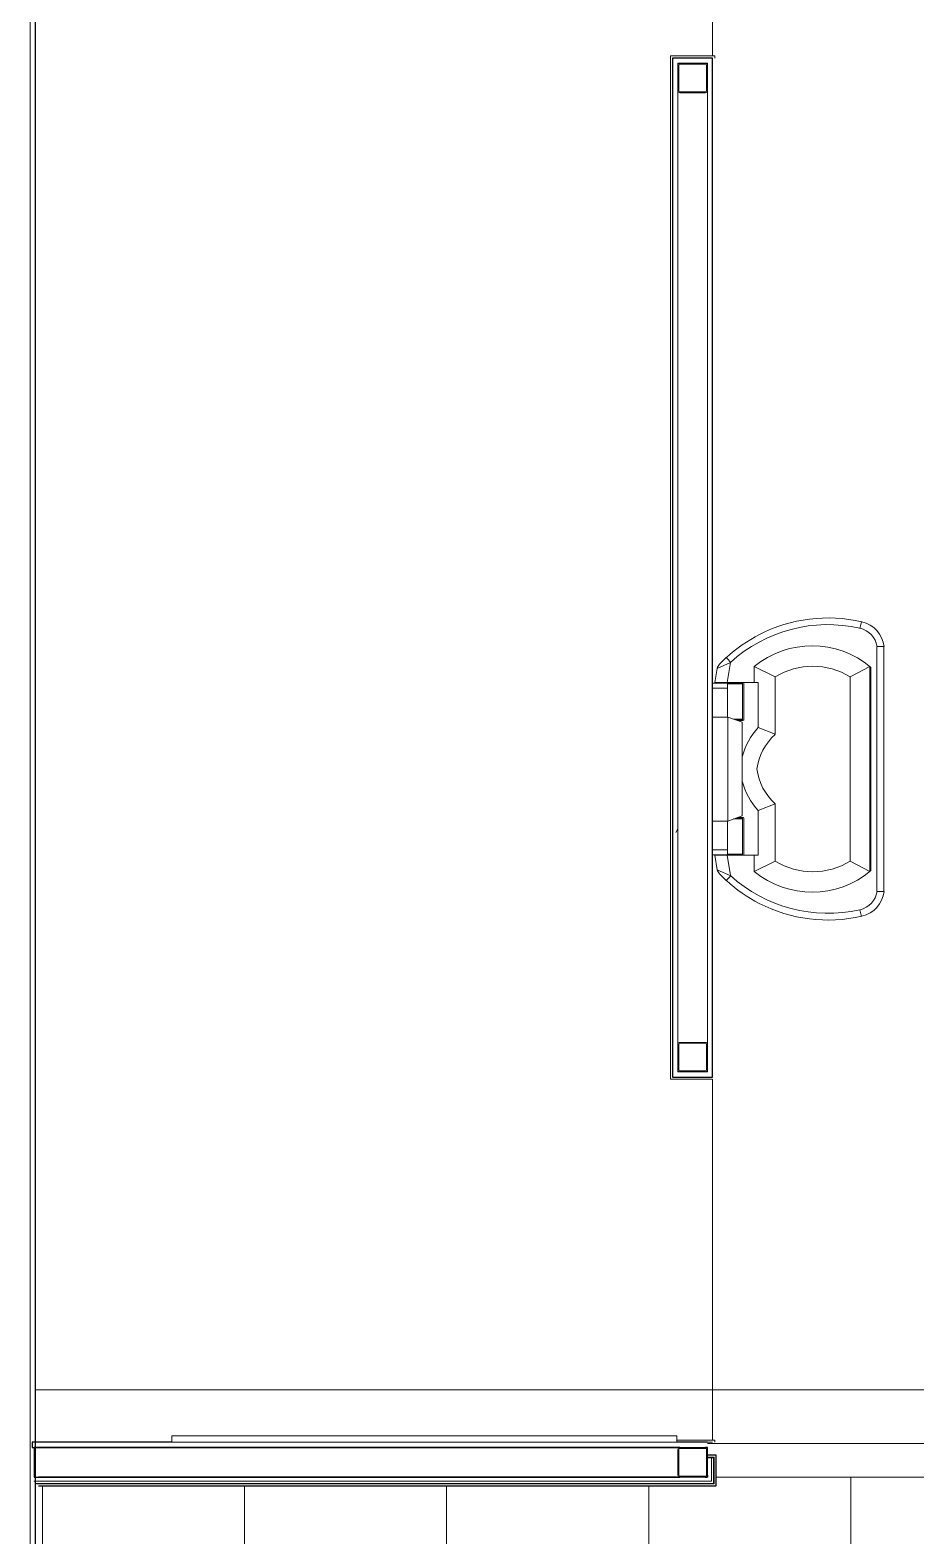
# Model space of a CAD drawing. Header units: inches. Extents: x 0 to 26364, y -23034 to 792.
# Drawn here: x 25307.2 to 25412.4, y -22702.4 to -22523.6 of the extents above; entities that cross this region are included whole.
import ezdxf

# ---------------------------------------------------------------- set-up
doc = ezdxf.new("R2010")
doc.units = ezdxf.units.IN
doc.header["$MEASUREMENT"] = 0
for name, color, linetype, lineweight in [('A-FLOR', 192, 'Continuous', 13), ('A-FLOR-PATT', 8, 'Continuous', 13), ('A-GENM', 13, 'Continuous', 13), ('A-WALL', 113, 'Continuous', 13), ('A-WALL-PATT', 111, 'Continuous', 25), ('I-WALL', 2, 'Continuous', 13), ('Q-SPCQ', 91, 'Continuous', 13), ('S-COLS', 52, 'Continuous', 13)]:
    doc.layers.add(name, color=color, linetype=linetype, lineweight=lineweight)
pattern_1 = [(0, (0, 0), (61.44, 15.36), [2.534, -43.546, 2.534, -43.546, -245.76]), (0, (0, 0), (61.44, 15.36), [-92.16, 2.534, -89.626, 2.534, -43.546, -107.52]), (0, (0, 0), (61.44, 15.36), [-230.4, 2.534, -28.186, 2.534, -74.266]), (120, (23.04, 7.68), (-44.02215, 45.528601), [2.534, -43.546, 2.534, -43.546, -245.76]), (120, (23.04, 7.68), (-44.02215, 45.528601), [-92.16, 2.534, -89.626, 2.534, -43.546, -107.52]), (120, (23.04, 7.68), (-44.02215, 45.528601), [-230.4, 2.534, -28.186, 2.534, -74.266]), (240, (30.72, 38.4), (-17.41785, -60.888601), [2.534, -43.546, 2.534, -43.546, -245.76]), (240, (30.72, 38.4), (-17.41785, -60.888601), [-92.16, 2.534, -89.626, 2.534, -43.546, -107.52]), (240, (30.72, 38.4), (-17.41785, -60.888601), [-230.4, 2.534, -28.186, 2.534, -74.266])]

# ---------------------------------------------------------------- blocks, each defined once
blk = doc.blocks.new('Bradley-Washroom_Accessories-Mirrors-780_Custom - Bradley-Washroom_Accessories-Mirrors-780_Custom-177612-Egress Plan')
at = {"layer": 'Q-SPCQ', "color": 7}
for p, q in [((25324.02, -22690.55), (25384.02, -22690.55)), ((25324.02, -22690.55), (25324.02, -22691.3)), ((25384.02, -22691.3), (25324.02, -22691.3)), ((25384.02, -22691.3), (25384.02, -22690.55))]:
    blk.add_line(p, q, dxfattribs=at)
blk = doc.blocks.new('Shower Tile Threshold - Shower Tile Threshold-390141-Egress Plan')
at = {"layer": 'A-GENM', "color": 7}
blk.add_line((-42.375, -6), (12, -6), dxfattribs=at)
blk = doc.blocks.new('HSS-Hollow Structural Section-Column - HSS3-1_2X3-1_2X1_8-350765-Egress Plan')
at = {"layer": 'S-COLS', "color": 50, "lineweight": 15}
for p, q in [((-1.75, 1.518), (-1.75, -1.518)), ((-1.634, -1.518), (-1.634, 1.518)), ((1.518, 1.75), (-1.518, 1.75)), ((-1.518, 1.634), (1.518, 1.634)), ((1.634, 1.518), (1.634, -1.518)), ((1.75, -1.518), (1.75, 1.518)), ((1.518, -1.634), (-1.518, -1.634)), ((-1.518, -1.75), (1.518, -1.75))]:
    blk.add_line(p, q, dxfattribs=at)
for centre, radius, start, end in [((-1.518, 1.518), 0.232, 90, 180), ((-1.518, 1.518), 0.116, 90, 180), ((1.518, 1.518), 0.232, 360, 90), ((1.518, 1.518), 0.116, 0, 90), ((-1.518, -1.518), 0.232, 180, 270), ((-1.518, -1.518), 0.116, 180, 270), ((1.518, -1.518), 0.232, 270, 360), ((1.518, -1.518), 0.116, 270, 360)]:
    blk.add_arc(centre, radius, start, end, dxfattribs=at)
blk = doc.blocks.new('HSS-Hollow Structural Section-Column - HSS3-1_2X3-1_2X1_8-V72-Egress Plan')
at = {"layer": 'S-COLS', "color": 50, "lineweight": 15}
for p, q in [((-1.75, 1.518), (-1.75, -1.518)), ((-1.634, -1.518), (-1.634, 1.518)), ((1.518, 1.75), (-1.518, 1.75)), ((-1.518, 1.634), (1.518, 1.634)), ((1.634, 1.518), (1.634, -1.518)), ((1.75, -1.518), (1.75, 1.518)), ((1.518, -1.634), (-1.518, -1.634)), ((-1.518, -1.75), (1.518, -1.75))]:
    blk.add_line(p, q, dxfattribs=at)
for centre, radius, start, end in [((-1.518, 1.518), 0.232, 90, 180), ((-1.518, 1.518), 0.116, 90, 180), ((1.518, 1.518), 0.232, 360, 90), ((1.518, 1.518), 0.116, 0, 90), ((-1.518, -1.518), 0.232, 180, 270), ((-1.518, -1.518), 0.116, 180, 270), ((1.518, -1.518), 0.232, 270, 360), ((1.518, -1.518), 0.116, 270, 360)]:
    blk.add_arc(centre, radius, start, end, dxfattribs=at)
blk = doc.blocks.new('HSS-Hollow Structural Section-Column - HSS3-1_2X3-1_2X1_8-V74-Egress Plan')
at = {"layer": 'S-COLS', "color": 50, "lineweight": 15}
for p, q in [((-1.75, 1.518), (-1.75, -1.518)), ((-1.634, -1.518), (-1.634, 1.518)), ((1.518, 1.75), (-1.518, 1.75)), ((-1.518, 1.634), (1.518, 1.634)), ((1.634, 1.518), (1.634, -1.518)), ((1.75, -1.518), (1.75, 1.518)), ((1.518, -1.634), (-1.518, -1.634)), ((-1.518, -1.75), (1.518, -1.75))]:
    blk.add_line(p, q, dxfattribs=at)
for centre, radius, start, end in [((-1.518, 1.518), 0.232, 90, 180), ((-1.518, 1.518), 0.116, 90, 180), ((1.518, 1.518), 0.232, 360, 90), ((1.518, 1.518), 0.116, 0, 90), ((-1.518, -1.518), 0.232, 180, 270), ((-1.518, -1.518), 0.116, 180, 270), ((1.518, -1.518), 0.232, 270, 360), ((1.518, -1.518), 0.116, 270, 360)]:
    blk.add_arc(centre, radius, start, end, dxfattribs=at)
blk = doc.blocks.new('Change_Table-Flip_Down-Frost_Products_LTD_-1125 - Polyethylene-White-366105-Egress Plan')
at = {"layer": 'Q-SPCQ', "color": 7}
for p, q in [((25405.77, -22594.65), (25405.95, -22593.86)), ((25389.09, -22598.91), (25389.89, -22598.11)), ((25407.79, -22596.82), (25408.62, -22596.82)), ((25407.79, -22625.89), (25407.79, -22596.82)), ((25408.62, -22596.82), (25408.62, -22625.89)), ((25388.51, -22601.1), (25388.81, -22599.4)), ((25390.4, -22598.7), (25388.81, -22599.4)), ((25390.4, -22598.7), (25389.98, -22601.1)), ((25395.7, -22600.41), (25393.21, -22599.17)), ((25393.21, -22601.1), (25393.21, -22599.17)), ((25404.61, -22600.41), (25406.94, -22599.17)), ((25406.94, -22599.17), (25406.94, -22623.53)), ((25407.04, -22599.25), (25407.04, -22623.45)), ((25388.27, -22601.15), (25388.51, -22601.15)), ((25390.02, -22601.75), (25388.27, -22601.75)), ((25393.69, -22601.1), (25388.51, -22601.1)), ((25388.51, -22601.15), (25388.51, -22601.1)), ((25388.51, -22601.15), (25391.73, -22601.15)), ((25390.02, -22601.15), (25390.02, -22605.18)), ((25391.83, -22601.25), (25390.02, -22601.25)), ((25391.83, -22605.43), (25391.83, -22601.25)), ((25391.96, -22601.1), (25391.96, -22605.5)), ((25393.69, -22606.42), (25393.69, -22601.1)), ((25395.7, -22600.41), (25395.7, -22607.23)), ((25404.61, -22622.3), (25404.61, -22600.41)), ((25390.07, -22605.18), (25388.27, -22605.18)), ((25390.07, -22617.53), (25390.07, -22605.18)), ((25390.07, -22605.18), (25391.77, -22605.8)), ((25390.75, -22605.43), (25391.83, -22605.43)), ((25391.73, -22605.53), (25391.02, -22605.53)), ((25391.86, -22605.6), (25391.23, -22605.6)), ((25391.77, -22605.8), (25391.77, -22616.91)), ((25393.69, -22606.42), (25395.7, -22607.23)), ((25393.69, -22616.29), (25395.7, -22615.47)), ((25393.69, -22616.29), (25393.69, -22621.6)), ((25395.7, -22622.3), (25395.7, -22615.47)), ((25388.27, -22617.53), (25390.07, -22617.53)), ((25390.02, -22617.53), (25390.02, -22621.55)), ((25390.07, -22617.53), (25391.77, -22616.91)), ((25390.75, -22617.28), (25391.83, -22617.28)), ((25391.73, -22617.18), (25391.02, -22617.18)), ((25391.86, -22617.1), (25391.23, -22617.1)), ((25391.83, -22621.45), (25391.83, -22617.28)), ((25391.96, -22621.6), (25391.96, -22617.2)), ((25390.02, -22620.95), (25388.27, -22620.95)), ((25388.51, -22621.55), (25388.27, -22621.55)), ((25388.51, -22621.55), (25391.73, -22621.55)), ((25388.51, -22621.6), (25388.51, -22621.55)), ((25393.69, -22621.6), (25388.51, -22621.6)), ((25388.81, -22623.31), (25388.51, -22621.6)), ((25389.98, -22621.6), (25390.4, -22624.01)), ((25391.83, -22621.45), (25390.02, -22621.45)), ((25393.21, -22621.6), (25393.21, -22623.54)), ((25390.42, -22624.03), (25388.81, -22623.31)), ((25393.21, -22623.54), (25395.7, -22622.3)), ((25404.61, -22622.3), (25406.94, -22623.53)), ((25389.89, -22624.6), (25389.09, -22623.8)), ((25389.89, -22624.6), (25390.42, -22624.03)), ((25407.79, -22625.89), (25408.62, -22625.89)), ((25405.77, -22628.06), (25405.95, -22628.85))]:
    blk.add_line(p, q, dxfattribs=at)
for centre, radius, start, end in [((25401.95, -22611.33), 17.12, 77.1058, 132.4083), ((25401.98, -22611.33), 17.91, 77.1036, 117.0252), ((25405.18, -22597.23), 2.65, 8.9006, 77.1058), ((25405.21, -22597.22), 3.44, 6.6703, 77.1036), ((25401.98, -22611.33), 17.91, 117.0252, 132.4157), ((25400.07, -22607.6), 10.87, 50.1591, 129.1586), ((25395.94, -22593.4), 7.66, 217.8807, 223.7167), ((25389.63, -22599.54), 0.83, 130.6052, 170.0067), ((25400.16, -22607.61), 8.46, 58.2462, 121.7538), ((25391.73, -22601.25), 0.1, 0, 90), ((25391.73, -22605.43), 0.1, 270, 0), ((25391.86, -22605.5), 0.1, 270, 0), ((25400.01, -22612.18), 8.55, 137.6677, 164.5358), ((25400.07, -22612.18), 6.59, 131.4443, 172.8364), ((25400.01, -22610.53), 8.55, 195.4642, 222.3323), ((25400.07, -22610.53), 6.59, 187.1636, 228.5557), ((25391.73, -22617.28), 0.1, 0, 90), ((25391.86, -22617.2), 0.1, 0, 90), ((25391.73, -22621.45), 0.1, 270, 0), ((25389.63, -22623.17), 0.83, 189.9933, 229.3948), ((25400.07, -22615.1), 10.87, 230.8414, 309.8409), ((25400.16, -22615.1), 8.46, 238.2462, 301.7538), ((25401.98, -22611.38), 17.91, 227.5846, 242.8439), ((25401.95, -22611.37), 17.12, 227.5917, 282.8942), ((25405.18, -22625.48), 2.65, 282.8942, 351.0994), ((25405.21, -22625.49), 3.44, 282.8964, 353.3297), ((25401.98, -22611.38), 17.91, 242.8439, 282.8964)]:
    blk.add_arc(centre, radius, start, end, dxfattribs=at)
blk = doc.blocks.new('Locker Rooms and Restrooms_rvt-1-Egress Plan')
at = {"layer": 'A-FLOR-PATT', "lineweight": 9}
h = blk.add_hatch(dxfattribs=at)
h.set_pattern_fill('FP_32', color=27, style=0, pattern_type=2)
h.set_pattern_definition([(180, (25404.64, -22730.126), (48, -23.996), [48, 0, 0, 0]), (270, (25380.64, -22718.13), (48, 3e-15), [11.998, -11.998]), (270, (25392.64, -22730.126), (48, 3e-15), [11.998, -11.998]), (270, (25368.64, -22730.126), (48, 3e-15), [11.998, -11.998]), (180, (25404.64, -22742.124), (48, -23.996), [48, 0, 0, 0]), (270, (25356.64, -22718.13), (48, 3e-15), [11.998, -11.998])])
h.paths.add_polyline_path([(25442.08, -22696.49), (25442.15, -22696.24), (25442.08, -22696.24)], flags=0)
h.paths.add_polyline_path([(25388.45, -22696.49), (25388.39, -22696.18), (25388.39, -22696.24)], flags=0)
h.paths.add_polyline_path([(25307.83, -22738.8), (25308.2, -22738.8), (25308.2, -22737.8), (25508.33, -22737.8), (25508.33, -22738.8), (25509.39, -22738.8), (25509.39, -22695.93), (25508.89, -22695.93), (25508.89, -22696.18), (25508.58, -22696.24), (25508.58, -22696.49), (25441.83, -22696.49), (25441.83, -22695.43), (25388.7, -22695.43), (25388.7, -22696.49), (25308.2, -22696.49), (25308.2, -22696.18), (25307.95, -22696.18), (25307.83, -22695.93), (25307.83, -22724.1)], flags=0)
at = {"layer": 'A-WALL-PATT', "lineweight": 9}
h = blk.add_hatch(dxfattribs=at)
h.set_pattern_fill('FP_10', color=250, style=0, pattern_type=2)
h.set_pattern_definition(pattern_1)
h.paths.add_polyline_path([(25384.14, -22647.93), (25384.14, -22526.93), (25383.52, -22526.93), (25383.52, -22647.93)], flags=0)
at = {"layer": 'A-FLOR', "color": 7}
for p, q in [((25388.27, -22526.68), (25388.27, -22482.62)), ((25388.27, -22691.05), (25388.27, -22648.18)), ((25441.83, -22695.43), (25388.7, -22695.43))]:
    blk.add_line(p, q, dxfattribs=at)
at = {"layer": 'A-WALL', "color": 250, "lineweight": 9}
for p, q in [((25384.14, -22527.55), (25387.64, -22527.55)), ((25384.14, -22527.55), (25384.14, -22527.8)), ((25387.64, -22527.55), (25387.64, -22527.8)), ((25384.14, -22530.83), (25384.14, -22644.05)), ((25387.64, -22530.83), (25387.64, -22644.05)), ((25384.14, -22647.08), (25384.14, -22647.3)), ((25384.37, -22647.3), (25384.14, -22647.3)), ((25387.64, -22647.3), (25387.41, -22647.3)), ((25387.64, -22647.08), (25387.64, -22647.3)), ((25388.39, -22693.08), (25387.64, -22693.08)), ((25388.39, -22693.15), (25387.64, -22693.15)), ((25388.14, -22693.15), (25388.14, -22695.93)), ((25388.45, -22693.08), (25388.39, -22693.08)), ((25388.39, -22693.15), (25388.39, -22696.18)), ((25388.45, -22693.08), (25388.45, -22696.24)), ((25307.64, -22695.93), (25307.89, -22695.93)), ((25307.89, -22695.93), (25308.2, -22695.93)), ((25307.89, -22696.18), (25307.95, -22696.18)), ((25307.95, -22696.18), (25308.2, -22696.18)), ((25307.95, -22696.24), (25308.2, -22696.24)), ((25387.64, -22695.93), (25308.2, -22695.93)), ((25387.64, -22696.18), (25308.2, -22696.18)), ((25387.64, -22696.24), (25308.2, -22696.24)), ((25388.14, -22695.93), (25387.64, -22695.93)), ((25388.14, -22696.18), (25387.64, -22696.18)), ((25388.39, -22696.24), (25387.64, -22696.24)), ((25388.39, -22696.18), (25388.14, -22696.18)), ((25388.45, -22696.24), (25388.39, -22696.24))]:
    blk.add_line(p, q, dxfattribs=at)
at = {"layer": 'I-WALL', "color": 7}
for p, q in [((25383.27, -22526.68), (25388.52, -22526.68)), ((25383.27, -22526.68), (25383.27, -22526.93)), ((25383.27, -22647.93), (25383.27, -22526.93)), ((25388.52, -22526.93), (25388.52, -22526.68)), ((25383.27, -22647.93), (25383.27, -22648.18)), ((25388.27, -22648.18), (25383.27, -22648.18)), ((25384.02, -22691.05), (25388.52, -22691.05)), ((25388.27, -22691.3), (25387.64, -22691.3)), ((25388.52, -22691.3), (25388.52, -22691.05))]:
    blk.add_line(p, q, dxfattribs=at)
at = {"layer": 'I-WALL', "color": 10, "lineweight": 25}
for p, q in [((25384.14, -22526.93), (25383.52, -22526.93)), ((25383.52, -22526.93), (25383.52, -22647.93)), ((25387.64, -22526.93), (25384.14, -22526.93)), ((25388.27, -22526.93), (25387.64, -22526.93)), ((25388.27, -22647.93), (25388.27, -22526.93)), ((25383.52, -22647.93), (25384.14, -22647.93)), ((25384.14, -22647.93), (25387.64, -22647.93)), ((25387.64, -22647.93), (25388.27, -22647.93)), ((25324.02, -22691.3), (25307.45, -22691.3)), ((25307.45, -22691.3), (25307.45, -22691.93)), ((25387.64, -22691.3), (25384.02, -22691.3)), ((25307.45, -22691.93), (25384.37, -22691.93)), ((25384.37, -22691.93), (25307.67, -22691.93)), ((25307.67, -22691.93), (25307.67, -22695.43)), ((25387.64, -22691.93), (25387.41, -22691.93)), ((25387.41, -22691.93), (25387.64, -22691.93)), ((25387.64, -22692.16), (25387.64, -22691.93)), ((25388.45, -22692.83), (25387.64, -22692.83)), ((25388.7, -22692.83), (25388.45, -22692.83)), ((25388.7, -22696.49), (25388.7, -22692.83)), ((25307.67, -22695.43), (25384.37, -22695.43)), ((25384.37, -22695.43), (25308.2, -22695.43)), ((25308.2, -22696.49), (25387.64, -22696.49)), ((25387.41, -22695.43), (25387.64, -22695.43)), ((25387.64, -22695.43), (25387.41, -22695.43)), ((25387.64, -22695.43), (25387.64, -22695.2)), ((25387.64, -22695.2), (25387.64, -22695.43)), ((25387.64, -22696.49), (25388.45, -22696.49)), ((25388.45, -22696.49), (25388.7, -22696.49))]:
    blk.add_line(p, q, dxfattribs=at)
at = {"lineweight": 13}
for name, p in [('HSS-Hollow Structural Section-Column - HSS3-1_2X3-1_2X1_8-V72-Egress Plan', (25385.89, -22529.31)), ('Change_Table-Flip_Down-Frost_Products_LTD_-1125 - Polyethylene-White-366105-Egress Plan', (0, 0)), ('HSS-Hollow Structural Section-Column - HSS3-1_2X3-1_2X1_8-V74-Egress Plan', (25385.89, -22645.56)), ('Bradley-Washroom_Accessories-Mirrors-780_Custom - Bradley-Washroom_Accessories-Mirrors-780_Custom-177612-Egress Plan', (0, 0)), ('HSS-Hollow Structural Section-Column - HSS3-1_2X3-1_2X1_8-350765-Egress Plan', (25385.89, -22693.68))]:
    blk.add_blockref(name, p, dxfattribs=at)
at = {"lineweight": 13, "rotation": 180}
blk.add_blockref('Shower Tile Threshold - Shower Tile Threshold-390141-Egress Plan', (25399.64, -22697.43), dxfattribs=at)
blk = doc.blocks.new('Struct_Xcel_Sports Complex_rvt-1-Egress Plan')
at = {"layer": 'A-FLOR', "color": 7}
blk.add_line((25307.83, -22685.08), (25502.14, -22685.08), dxfattribs=at)

msp = doc.modelspace()

# ---------------------------------------------------------------- hatches: boundary and pattern name
at = {"layer": 'A-WALL-PATT', "lineweight": 9}
h = msp.add_hatch(dxfattribs=at)
h.set_pattern_fill('FP_10', color=256, style=0, pattern_type=2)
h.set_pattern_definition(pattern_1)
h.paths.add_polyline_path([(25307.2, -22787.3), (25307.83, -22787.3), (25307.8, -22768.76), (25307.2, -22768.76), (25307.2, -22786.55)], flags=0)
h.paths.add_polyline_path([(25307.8, -22767.96), (25307.83, -22767.96), (25307.83, -22369.55), (25307.2, -22369.55), (25307.2, -22767.96)], flags=0)

# ---------------------------------------------------------------- linework, layer by layer
at = {"layer": 'A-WALL', "lineweight": 9}
msp.add_line((25307.2, -22370.3), (25307.2, -22767.96), dxfattribs=at)
at = {"layer": 'I-WALL', "lineweight": 25}
msp.add_line((25307.83, -22767.96), (25307.83, -22370.3), dxfattribs=at)

# ---------------------------------------------------------------- block references
at = {"lineweight": 5}
for name in ['Struct_Xcel_Sports Complex_rvt-1-Egress Plan', 'Locker Rooms and Restrooms_rvt-1-Egress Plan']:
    msp.add_blockref(name, (0, 0), dxfattribs=at)

doc.saveas('drawing.dxf')
